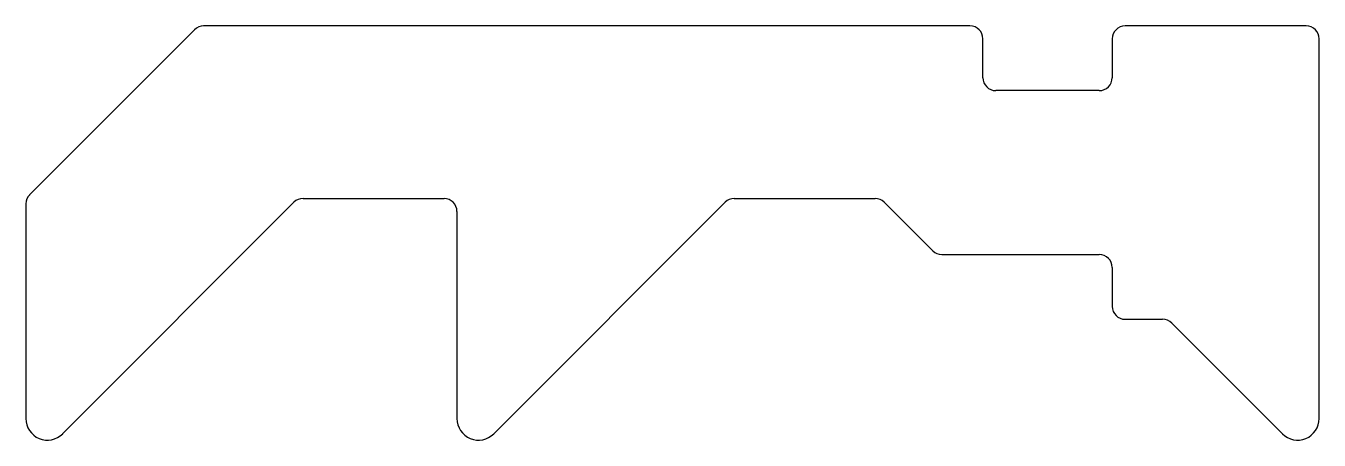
# Model space of a CAD drawing. Extents: x 2584 to 2614, y 1684 to 1693.6.
import ezdxf

# ---------------------------------------------------------------- set-up
doc = ezdxf.new("R2010")
doc.units = 0
doc.layers.get('0').update_dxf_attribs({"linetype": 'CONTINUOUS'})

msp = doc.modelspace()

# ---------------------------------------------------------------- linework, layer by layer
for p, q in [((2605.936, 1693.552), (2588.16, 1693.552)), ((2613.736, 1693.552), (2609.536, 1693.552)), ((2587.948, 1693.464), (2584.123, 1689.64)), ((2606.236, 1692.352), (2606.236, 1693.252)), ((2609.236, 1693.252), (2609.236, 1692.352)), ((2614.036, 1684.452), (2614.036, 1693.252)), ((2608.936, 1692.052), (2606.536, 1692.052)), ((2584.036, 1689.428), (2584.036, 1684.452)), ((2584.889, 1684.099), (2590.255, 1689.464)), ((2590.467, 1689.552), (2593.736, 1689.552)), ((2594.889, 1684.099), (2600.255, 1689.464)), ((2600.467, 1689.552), (2603.736, 1689.552)), ((2603.948, 1689.464), (2605.072, 1688.34)), ((2594.036, 1689.252), (2594.036, 1684.452)), ((2605.284, 1688.252), (2608.936, 1688.252)), ((2609.236, 1687.952), (2609.236, 1687.052)), ((2609.536, 1686.752), (2610.404, 1686.752)), ((2610.616, 1686.664), (2613.182, 1684.099))]:
    msp.add_line(p, q)
for centre, radius, start, end in [((2588.16, 1693.252), 0.3, 90, 135), ((2605.936, 1693.252), 0.3, 0, 90), ((2609.536, 1693.252), 0.3, 90, 180), ((2613.736, 1693.252), 0.3, 0, 90), ((2606.536, 1692.352), 0.3, 180, 270), ((2608.936, 1692.352), 0.3, 270, 0), ((2584.336, 1689.428), 0.3, 135, 180), ((2590.467, 1689.252), 0.3, 90, 135), ((2593.736, 1689.252), 0.3, 0, 90), ((2600.467, 1689.252), 0.3, 90, 135), ((2603.736, 1689.252), 0.3, 45, 90), ((2605.284, 1688.552), 0.3, 225, 270), ((2608.936, 1687.952), 0.3, 0, 90), ((2609.536, 1687.052), 0.3, 180, 270), ((2610.404, 1686.452), 0.3, 45, 90), ((2584.536, 1684.452), 0.5, 180, 315), ((2594.536, 1684.452), 0.5, 180, 315), ((2613.536, 1684.452), 0.5, 225, 0)]:
    msp.add_arc(centre, radius, start, end)

doc.saveas('drawing.dxf')
